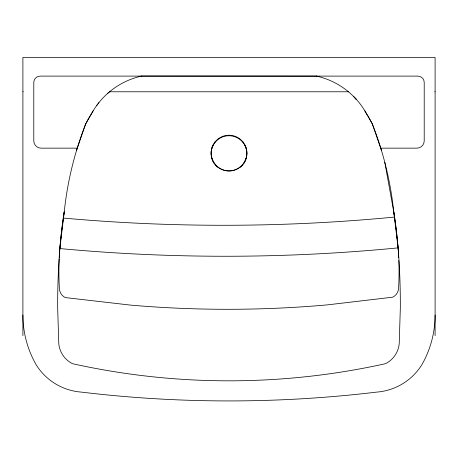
<?xml version="1.0" encoding="UTF-8"?>
<svg xmlns="http://www.w3.org/2000/svg" width="458" height="458" viewBox="0 0 458 458"><rect width="100%" height="100%" fill="white"/><g stroke="black" fill="none" stroke-linecap="round" stroke-linejoin="round"><path stroke-width="0.69" d="M93.157 110.83L85.652 124.004A336.83 336.83 0 0 0 64.24 211.831L59.861 248.562A1784.093 1784.093 0 0 0 398.082 247.875L393.76 211.831L384.783 162.298M76.612 150.172L85.652 124.004A85.572 85.572 0 0 1 91.342 113.996A75.793 75.793 0 0 1 141.711 76.045L316.581 76.108M96.77 105.477L97.606 104.384M98.081 103.76L98.945 102.638M107.63 93.461L109.559 91.777L348.441 91.777M141.419 76.108L141.711 76.045M22.9 91.777L23.226 91.777M434.774 91.777L435.1 91.777M77.225 148.152L41.077 148.152A7.288 7.288 0 0 1 33.789 140.864L33.789 82.469A6.36 6.36 0 0 1 40.155 76.108L417.845 76.108A6.36 6.36 0 0 1 424.211 82.469L424.211 140.864A7.288 7.288 0 0 1 416.923 148.152L380.775 148.152M353.582 96.501L356.335 99.443M355.065 98.023L356.456 99.575M364.854 110.853L366.658 113.996A85.572 85.572 0 0 1 372.348 124.004L381.388 150.172M435.1 335.662L435.1 57.427L22.9 57.427L22.9 335.662M242.563 141.47A17.862 17.856 -90 0 1 243.416 142.547M244.898 144.957A17.862 17.856 -90 0 1 229 170.949A17.862 17.856 -90 0 1 213.102 144.957M214.584 142.547A17.862 17.856 -90 0 1 215.437 141.47M394.55 217.069A1784.059 1784.059 0 0 1 63.307 218.065M316.289 76.045A75.793 75.793 0 0 1 366.658 113.996L372.348 124.004A336.83 336.83 0 0 1 393.76 211.831A503.422 503.422 0 0 1 398.317 250.927A300.986 300.986 0 0 1 398.712 257.785M398.832 260.533A300.986 300.986 0 0 1 398.569 288.689A10.666 10.666 0 0 1 392.741 297.179L327.464 304.868A1127.693 1127.693 0 0 1 130.519 305.102L65.225 297.574A10.666 10.666 0 0 1 59.403 289.078A300.986 300.986 0 0 1 59.219 258.867M59.288 257.493A300.986 300.986 0 0 1 59.649 251.322A504.235 504.235 0 0 1 64.24 211.831A507.527 507.527 0 0 0 59.368 255.037A707.003 707.003 0 0 0 57.679 308.234L58.779 343.735A25.053 25.053 0 0 0 72.461 363.681A723.279 723.279 0 0 0 385.539 363.681A25.053 25.053 0 0 0 399.221 343.735L400.321 308.234A707.003 707.003 0 0 0 398.632 255.037A507.527 507.527 0 0 0 393.76 211.831M435.1 315.052A100.245 100.245 0 0 1 421.715 364.98A58.389 58.389 0 0 1 376.55 392.117A1240.035 1240.035 0 0 1 81.45 392.117A58.389 58.389 0 0 1 36.285 364.98A100.245 100.245 0 0 1 22.9 315.052M211.264 155.697A17.862 17.862 0 0 1 229 135.734A17.862 17.862 0 0 1 246.736 155.697M246.644 156.39A17.862 17.862 0 0 1 243.851 163.523M243.026 164.657A17.862 17.862 0 0 1 240.599 167.181M217.401 167.181A17.862 17.862 0 0 1 214.974 164.657M214.149 163.523A17.862 17.862 0 0 1 211.356 156.39M220.069 168.555A17.862 17.862 0 0 0 246.862 153.087A17.862 17.862 0 0 0 220.069 137.618A17.862 17.862 0 0 0 220.069 168.555"/></g></svg>
